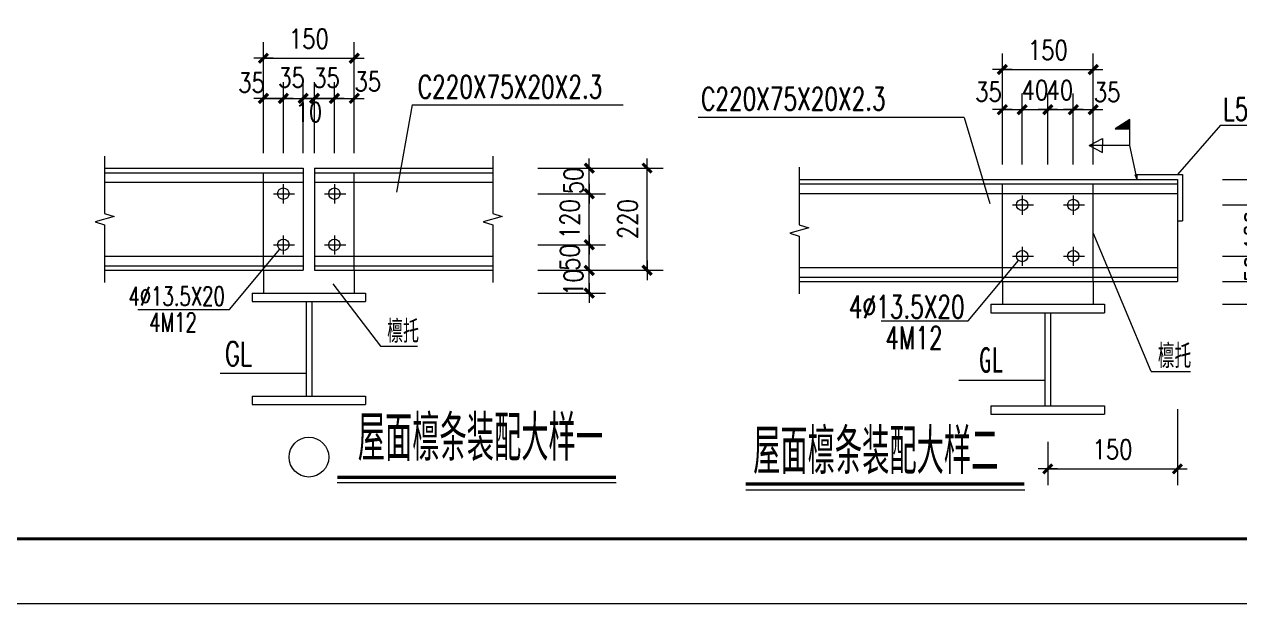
# Model space of a CAD drawing. Header units: millimetres. Extents: x 19781 to 898973, y -947928 to -267362.
# Drawn here: x 460426 to 488533, y -635803 to -622409 of the extents above; entities that cross this region are included whole.
import ezdxf

# ---------------------------------------------------------------- set-up
doc = ezdxf.new("R2010")
doc.units = ezdxf.units.MM
doc.header["$LTSCALE"] = 100
doc.linetypes.add('HIDDENX2', pattern=[19.05, 12.7, -6.35])
doc.layers.get('0').update_dxf_attribs({"lineweight": 18})
for name, color, linetype, lineweight in [('7', 1, 'Continuous', 18), ('AXIS', 3, 'Continuous', 18), ('BORDER', 7, 'Continuous', 18), ('PUB_DIM', 3, 'Continuous', 18), ('PUB_TEXT', 7, 'Continuous', 18), ('钢梁', 4, 'Continuous', 5)]:
    doc.layers.add(name, color=color, linetype=linetype, lineweight=lineweight)
doc.styles.add('1', font='simhei.ttf')
doc.styles.add('_HZTXT', font='txt.shx', dxfattribs={"width": 0.7, "bigfont": 'hztxt.shx'})
doc.styles.add('dim_font', font='simplex.shx', dxfattribs={"width": 0.8, "bigfont": 'gbcbig.shx'})
doc.styles.add('FS', font='romans.shx', dxfattribs={"width": 0.7, "bigfont": 'hztxt.shx'})
doc.styles.add('hztxt', font='txt.shx', dxfattribs={"width": 0.7, "bigfont": 'hztxt.shx'})
doc.dimstyles.new('dimn', dxfattribs={"dimtxt": 300, "dimasz": 1, "dimexe": 250, "dimexo": 300, "dimgap": 150, "dimtad": 1, "dimdec": 0, "dimzin": 0, "dimdsep": 46, "dimtxsty": 'dim_font', "dimblk": '_CAXARROW', "dimcen": 1, "dimdle": 2, "dimclrt": 7, "dimadec": 1, "dimazin": 0, "dimtfac": 1, "dimtdec": 0, "dimtix": 1, "dimtmove": 2, "dimatfit": 3, "dimfxl": 1, "dimtolj": 1, "dimtzin": 0, "dimarcsym": 0})

# ---------------------------------------------------------------- blocks, each defined once
blk = doc.blocks.new('_DIMX')
blk.add_line((-150, 0), (150, 0))
blk.add_lwpolyline([(-70, -70, 50, 50, 0), (70, 70, 50, 50, 0)], format="xyseb")
blk = doc.blocks.new('*X1217')
at = {"layer": 'AXIS', "color": 0, "linetype": 'Continuous', "lineweight": -2, "transparency": 16777216}
for p, q in [((3209, 6650), (3209, 7745)), ((3384, 6650), (3384, 7745)), ((3208, 7495), (3207, 7495)), ((3209, 7495), (3384, 7495)), ((3385, 7495), (3386, 7495))]:
    blk.add_line(p, q, dxfattribs=at)
at = {"layer": 'AXIS', "color": 0, "linetype": 'Continuous', "lineweight": -2, "transparency": 16777216, "xscale": 1.00005, "yscale": 1.00005, "zscale": 1.00005}
blk.add_blockref('_DIMX', (3209, 7495), dxfattribs=at)
at = {"layer": 'AXIS', "color": 0, "linetype": 'Continuous', "lineweight": -2, "transparency": 16777216, "xscale": 1.00005, "yscale": 1.00005, "zscale": 1.00005, "rotation": 180}
blk.add_blockref('_DIMX', (3384, 7495), dxfattribs=at)
at = {"layer": 'AXIS', "color": 7, "linetype": 'Continuous', "transparency": 16777216, "insert": (3296, 7282), "char_height": 300, "width": 1062.91, "attachment_point": 5, "style": 'dim_font'}
blk.add_mtext('10', dxfattribs=at)
blk = doc.blocks.new('_CAXARROW')
blk.add_hatch(color=0).paths.add_polyline_path([(0, 0), (-1, 0.125), (-1, -0.125)], flags=0)
blk = doc.blocks.new('*X1218')
at = {"layer": 'AXIS', "color": 0, "linetype": 'Continuous', "lineweight": -2, "transparency": 16777216}
for p, q in [((3384, 6650), (3384, 7745)), ((3690, 6650), (3690, 7745)), ((3385, 7495), (3689, 7495))]:
    blk.add_line(p, q, dxfattribs=at)
at = {"layer": 'AXIS', "color": 0, "linetype": 'Continuous', "lineweight": -2, "transparency": 16777216, "xscale": 1.00005, "yscale": 1.00005, "zscale": 1.00005, "rotation": 180}
blk.add_blockref('_DIMX', (3384, 7495), dxfattribs=at)
at = {"layer": 'AXIS', "color": 0, "linetype": 'Continuous', "lineweight": -2, "transparency": 16777216, "xscale": 1.00005, "yscale": 1.00005, "zscale": 1.00005}
blk.add_blockref('_DIMX', (3690, 7495), dxfattribs=at)
at = {"layer": 'AXIS', "color": 7, "linetype": 'Continuous', "transparency": 16777216, "insert": (3569, 7810), "char_height": 300, "width": 1165.77, "attachment_point": 5, "style": 'dim_font'}
blk.add_mtext('35', dxfattribs=at)
blk = doc.blocks.new('*X1219')
at = {"layer": 'AXIS', "color": 0, "linetype": 'Continuous', "lineweight": -2, "transparency": 16777216}
for p, q in [((3690, 6650), (3690, 7745)), ((3997, 6650), (3997, 7745)), ((3691, 7495), (3996, 7495))]:
    blk.add_line(p, q, dxfattribs=at)
at = {"layer": 'AXIS', "color": 0, "linetype": 'Continuous', "lineweight": -2, "transparency": 16777216, "xscale": 1.00005, "yscale": 1.00005, "zscale": 1.00005, "rotation": 180}
blk.add_blockref('_DIMX', (3690, 7495), dxfattribs=at)
at = {"layer": 'AXIS', "color": 0, "linetype": 'Continuous', "lineweight": -2, "transparency": 16777216, "xscale": 1.00005, "yscale": 1.00005, "zscale": 1.00005}
blk.add_blockref('_DIMX', (3997, 7495), dxfattribs=at)
at = {"layer": 'AXIS', "color": 7, "linetype": 'Continuous', "transparency": 16777216, "insert": (4204, 7755), "char_height": 300, "width": 1165.77, "attachment_point": 5, "style": 'dim_font'}
blk.add_mtext('35', dxfattribs=at)
blk = doc.blocks.new('*X1220')
at = {"layer": 'AXIS', "color": 0, "linetype": 'Continuous', "lineweight": -2, "transparency": 16777216}
for p, q in [((2596, 6650), (2596, 7745)), ((2903, 6650), (2903, 7745)), ((2597, 7495), (2902, 7495))]:
    blk.add_line(p, q, dxfattribs=at)
at = {"layer": 'AXIS', "color": 0, "linetype": 'Continuous', "lineweight": -2, "transparency": 16777216, "xscale": 1.00005, "yscale": 1.00005, "zscale": 1.00005, "rotation": 180}
blk.add_blockref('_DIMX', (2596, 7495), dxfattribs=at)
at = {"layer": 'AXIS', "color": 0, "linetype": 'Continuous', "lineweight": -2, "transparency": 16777216, "xscale": 1.00005, "yscale": 1.00005, "zscale": 1.00005}
blk.add_blockref('_DIMX', (2903, 7495), dxfattribs=at)
at = {"layer": 'AXIS', "color": 7, "linetype": 'Continuous', "transparency": 16777216, "insert": (2412, 7736), "char_height": 300, "width": 1165.77, "attachment_point": 5, "style": 'dim_font'}
blk.add_mtext('35', dxfattribs=at)
blk = doc.blocks.new('*X1221')
at = {"layer": 'AXIS', "color": 0, "linetype": 'Continuous', "lineweight": -2, "transparency": 16777216}
for p, q in [((2903, 6650), (2903, 7745)), ((3209, 6650), (3209, 7745)), ((2904, 7495), (3208, 7495))]:
    blk.add_line(p, q, dxfattribs=at)
at = {"layer": 'AXIS', "color": 0, "linetype": 'Continuous', "lineweight": -2, "transparency": 16777216, "xscale": 1.00005, "yscale": 1.00005, "zscale": 1.00005, "rotation": 180}
blk.add_blockref('_DIMX', (2903, 7495), dxfattribs=at)
at = {"layer": 'AXIS', "color": 0, "linetype": 'Continuous', "lineweight": -2, "transparency": 16777216, "xscale": 1.00005, "yscale": 1.00005, "zscale": 1.00005}
blk.add_blockref('_DIMX', (3209, 7495), dxfattribs=at)
at = {"layer": 'AXIS', "color": 7, "linetype": 'Continuous', "transparency": 16777216, "insert": (3029, 7813), "char_height": 300, "width": 1165.77, "attachment_point": 5, "style": 'dim_font'}
blk.add_mtext('35', dxfattribs=at)
blk = doc.blocks.new('*X1222')
at = {"layer": 'AXIS', "color": 0, "linetype": 'Continuous', "lineweight": -2, "transparency": 16777216}
for p, q in [((2596, 6758), (2596, 8363)), ((3997, 6758), (3997, 8363)), ((2597, 8113), (3996, 8113))]:
    blk.add_line(p, q, dxfattribs=at)
at = {"layer": 'AXIS', "color": 0, "linetype": 'Continuous', "lineweight": -2, "transparency": 16777216, "xscale": 1.00005, "yscale": 1.00005, "zscale": 1.00005, "rotation": 180}
blk.add_blockref('_DIMX', (2596, 8113), dxfattribs=at)
at = {"layer": 'AXIS', "color": 0, "linetype": 'Continuous', "lineweight": -2, "transparency": 16777216, "xscale": 1.00005, "yscale": 1.00005, "zscale": 1.00005}
blk.add_blockref('_DIMX', (3997, 8113), dxfattribs=at)
at = {"layer": 'AXIS', "color": 7, "linetype": 'Continuous', "transparency": 16777216, "insert": (3296, 8413), "char_height": 300, "width": 1748.66, "attachment_point": 5, "style": 'dim_font'}
blk.add_mtext('150', dxfattribs=at)
blk = doc.blocks.new('*X1223')
at = {"layer": 'AXIS', "color": 0, "linetype": 'Continuous', "lineweight": -2, "transparency": 16777216}
for p, q in [((6826, 6420), (7870, 6420)), ((7620, 6027), (7620, 6419)), ((6826, 6026), (7870, 6026))]:
    blk.add_line(p, q, dxfattribs=at)
at = {"layer": 'AXIS', "color": 0, "linetype": 'Continuous', "lineweight": -2, "transparency": 16777216, "xscale": 1.00005, "yscale": 1.00005, "zscale": 1.00005}
for p, rotation in [((7620, 6420), 90), ((7620, 6026), 270)]:
    blk.add_blockref('_DIMX', p, dxfattribs=dict(at, rotation=rotation))
at = {"layer": 'AXIS', "color": 7, "linetype": 'Continuous', "transparency": 16777216, "insert": (7376, 6224), "char_height": 300, "width": 1165.77, "attachment_point": 5, "rotation": 90, "style": 'dim_font'}
blk.add_mtext('50', dxfattribs=at)
blk = doc.blocks.new('*X1224')
at = {"layer": 'AXIS', "color": 0, "linetype": 'Continuous', "lineweight": -2, "transparency": 16777216}
for p, q in [((7183, 6420), (8761, 6420)), ((8511, 4846), (8511, 6419)), ((7183, 4845), (8761, 4845))]:
    blk.add_line(p, q, dxfattribs=at)
at = {"layer": 'AXIS', "color": 0, "linetype": 'Continuous', "lineweight": -2, "transparency": 16777216, "xscale": 1.00005, "yscale": 1.00005, "zscale": 1.00005}
for p, rotation in [((8511, 6420), 90), ((8511, 4845), 270)]:
    blk.add_blockref('_DIMX', p, dxfattribs=dict(at, rotation=rotation))
at = {"layer": 'AXIS', "color": 7, "linetype": 'Continuous', "transparency": 16777216, "insert": (8211, 5632), "char_height": 300, "width": 1851.52, "attachment_point": 5, "rotation": 90, "style": 'dim_font'}
blk.add_mtext('220', dxfattribs=at)
blk = doc.blocks.new('*X1225')
at = {"layer": 'AXIS', "color": 0, "linetype": 'Continuous', "lineweight": -2, "transparency": 16777216}
for p, q in [((6826, 4845), (7870, 4845)), ((7620, 4496), (7620, 4844)), ((6826, 4495), (7870, 4495))]:
    blk.add_line(p, q, dxfattribs=at)
at = {"layer": 'AXIS', "color": 0, "linetype": 'Continuous', "lineweight": -2, "transparency": 16777216, "xscale": 1.00005, "yscale": 1.00005, "zscale": 1.00005}
for p, rotation in [((7620, 4845), 90), ((7620, 4495), 270)]:
    blk.add_blockref('_DIMX', p, dxfattribs=dict(at, rotation=rotation))
at = {"layer": 'AXIS', "color": 7, "linetype": 'Continuous', "transparency": 16777216, "insert": (7376, 4656), "char_height": 300, "width": 1062.91, "attachment_point": 5, "rotation": 90, "style": 'dim_font'}
blk.add_mtext('10', dxfattribs=at)
blk = doc.blocks.new('*X1227')
at = {"layer": 'AXIS', "color": 0, "linetype": 'Continuous', "lineweight": -2, "transparency": 16777216}
for p, q in [((8082, 6460), (9125, 6460)), ((8875, 6067), (8875, 6459)), ((8082, 6066), (9125, 6066))]:
    blk.add_line(p, q, dxfattribs=at)
at = {"layer": 'AXIS', "color": 0, "linetype": 'Continuous', "lineweight": -2, "transparency": 16777216, "xscale": 1.00005, "yscale": 1.00005, "zscale": 1.00005}
for p, rotation in [((8875, 6460), 90), ((8875, 6066), 270)]:
    blk.add_blockref('_DIMX', p, dxfattribs=dict(at, rotation=rotation))
at = {"layer": 'AXIS', "color": 7, "linetype": 'Continuous', "transparency": 16777216, "insert": (8632, 6264), "char_height": 300, "width": 1165.77, "attachment_point": 5, "rotation": 90, "style": 'dim_font'}
blk.add_mtext('50', dxfattribs=at)
blk = doc.blocks.new('*X1228')
at = {"layer": 'AXIS', "color": 0, "linetype": 'Continuous', "lineweight": -2, "transparency": 16777216}
for p, q in [((5783, 6690), (5783, 7785)), ((6089, 6690), (6089, 7785)), ((5784, 7535), (6088, 7535))]:
    blk.add_line(p, q, dxfattribs=at)
at = {"layer": 'AXIS', "color": 0, "linetype": 'Continuous', "lineweight": -2, "transparency": 16777216, "xscale": 1.00005, "yscale": 1.00005, "zscale": 1.00005, "rotation": 180}
blk.add_blockref('_DIMX', (5783, 7535), dxfattribs=at)
at = {"layer": 'AXIS', "color": 0, "linetype": 'Continuous', "lineweight": -2, "transparency": 16777216, "xscale": 1.00005, "yscale": 1.00005, "zscale": 1.00005}
blk.add_blockref('_DIMX', (6089, 7535), dxfattribs=at)
at = {"layer": 'AXIS', "color": 7, "linetype": 'Continuous', "transparency": 16777216, "insert": (6303, 7805), "char_height": 300, "width": 1165.77, "attachment_point": 5, "style": 'dim_font'}
blk.add_mtext('35', dxfattribs=at)
blk = doc.blocks.new('*X1229')
at = {"layer": 'AXIS', "color": 0, "linetype": 'Continuous', "lineweight": -2, "transparency": 16777216}
for p, q in [((4689, 6798), (4689, 8403)), ((6089, 6798), (6089, 8403)), ((4690, 8153), (6088, 8153))]:
    blk.add_line(p, q, dxfattribs=at)
at = {"layer": 'AXIS', "color": 0, "linetype": 'Continuous', "lineweight": -2, "transparency": 16777216, "xscale": 1.00005, "yscale": 1.00005, "zscale": 1.00005, "rotation": 180}
blk.add_blockref('_DIMX', (4689, 8153), dxfattribs=at)
at = {"layer": 'AXIS', "color": 0, "linetype": 'Continuous', "lineweight": -2, "transparency": 16777216, "xscale": 1.00005, "yscale": 1.00005, "zscale": 1.00005}
blk.add_blockref('_DIMX', (6089, 8153), dxfattribs=at)
at = {"layer": 'AXIS', "color": 7, "linetype": 'Continuous', "transparency": 16777216, "insert": (5389, 8453), "char_height": 300, "width": 1748.66, "attachment_point": 5, "style": 'dim_font'}
blk.add_mtext('150', dxfattribs=at)
blk = doc.blocks.new('*X1230')
at = {"layer": 'AXIS', "color": 0, "linetype": 'Continuous', "lineweight": -2, "transparency": 16777216}
for p, q in [((4689, 6690), (4689, 7785)), ((4995, 6690), (4995, 7785)), ((4690, 7535), (4994, 7535))]:
    blk.add_line(p, q, dxfattribs=at)
at = {"layer": 'AXIS', "color": 0, "linetype": 'Continuous', "lineweight": -2, "transparency": 16777216, "xscale": 1.00005, "yscale": 1.00005, "zscale": 1.00005, "rotation": 180}
blk.add_blockref('_DIMX', (4689, 7535), dxfattribs=at)
at = {"layer": 'AXIS', "color": 0, "linetype": 'Continuous', "lineweight": -2, "transparency": 16777216, "xscale": 1.00005, "yscale": 1.00005, "zscale": 1.00005}
blk.add_blockref('_DIMX', (4995, 7535), dxfattribs=at)
at = {"layer": 'AXIS', "color": 7, "linetype": 'Continuous', "transparency": 16777216, "insert": (4476, 7811), "char_height": 300, "width": 1165.77, "attachment_point": 5, "style": 'dim_font'}
blk.add_mtext('35', dxfattribs=at)
blk = doc.blocks.new('*X1231')
at = {"layer": 'AXIS', "color": 0, "linetype": 'Continuous', "lineweight": -2, "transparency": 16777216}
for p, q in [((4995, 6690), (4995, 7785)), ((5389, 6690), (5389, 7785)), ((4994, 7535), (4993, 7535)), ((4995, 7535), (5389, 7535)), ((5390, 7535), (5391, 7535))]:
    blk.add_line(p, q, dxfattribs=at)
at = {"layer": 'AXIS', "color": 0, "linetype": 'Continuous', "lineweight": -2, "transparency": 16777216, "xscale": 1.00005, "yscale": 1.00005, "zscale": 1.00005}
blk.add_blockref('_DIMX', (4995, 7535), dxfattribs=at)
at = {"layer": 'AXIS', "color": 0, "linetype": 'Continuous', "lineweight": -2, "transparency": 16777216, "xscale": 1.00005, "yscale": 1.00005, "zscale": 1.00005, "rotation": 180}
blk.add_blockref('_DIMX', (5389, 7535), dxfattribs=at)
at = {"layer": 'AXIS', "color": 7, "linetype": 'Continuous', "transparency": 16777216, "insert": (5192, 7835), "char_height": 300, "width": 1165.77, "attachment_point": 5, "style": 'dim_font'}
blk.add_mtext('40', dxfattribs=at)
blk = doc.blocks.new('*X1232')
at = {"layer": 'AXIS', "color": 0, "linetype": 'Continuous', "lineweight": -2, "transparency": 16777216}
for p, q in [((5389, 6690), (5389, 7785)), ((5783, 6690), (5783, 7785)), ((5390, 7535), (5782, 7535))]:
    blk.add_line(p, q, dxfattribs=at)
at = {"layer": 'AXIS', "color": 0, "linetype": 'Continuous', "lineweight": -2, "transparency": 16777216, "xscale": 1.00005, "yscale": 1.00005, "zscale": 1.00005, "rotation": 180}
blk.add_blockref('_DIMX', (5389, 7535), dxfattribs=at)
at = {"layer": 'AXIS', "color": 0, "linetype": 'Continuous', "lineweight": -2, "transparency": 16777216, "xscale": 1.00005, "yscale": 1.00005, "zscale": 1.00005}
blk.add_blockref('_DIMX', (5783, 7535), dxfattribs=at)
at = {"layer": 'AXIS', "color": 7, "linetype": 'Continuous', "transparency": 16777216, "insert": (5575, 7835), "char_height": 300, "width": 1165.77, "attachment_point": 5, "style": 'dim_font'}
blk.add_mtext('40', dxfattribs=at)
blk = doc.blocks.new('*X1233')
at = {"layer": 'AXIS', "color": 0, "linetype": 'Continuous', "lineweight": -2, "transparency": 16777216}
for p, q in [((8082, 5279), (9125, 5279)), ((8875, 5280), (8875, 5281)), ((8875, 4885), (8875, 5279)), ((8082, 4885), (9125, 4885)), ((8875, 4884), (8875, 4883))]:
    blk.add_line(p, q, dxfattribs=at)
at = {"layer": 'AXIS', "color": 0, "linetype": 'Continuous', "lineweight": -2, "transparency": 16777216, "xscale": 1.00005, "yscale": 1.00005, "zscale": 1.00005}
for p, rotation in [((8875, 5279), 270), ((8875, 4885), 90)]:
    blk.add_blockref('_DIMX', p, dxfattribs=dict(at, rotation=rotation))
at = {"layer": 'AXIS', "color": 7, "linetype": 'Continuous', "transparency": 16777216, "insert": (8575, 5082), "char_height": 300, "width": 1165.77, "attachment_point": 5, "rotation": 90, "style": 'dim_font'}
blk.add_mtext('50', dxfattribs=at)
blk = doc.blocks.new('*X1234')
at = {"layer": 'AXIS', "color": 0, "linetype": 'Continuous', "lineweight": -2, "transparency": 16777216}
for p, q in [((7388, 2921), (7388, 1749)), ((5389, 2417), (5389, 1749)), ((5390, 1999), (7387, 1999))]:
    blk.add_line(p, q, dxfattribs=at)
at = {"layer": 'AXIS', "color": 0, "linetype": 'Continuous', "lineweight": -2, "transparency": 16777216, "xscale": 1.00005, "yscale": 1.00005, "zscale": 1.00005, "rotation": 180}
blk.add_blockref('_DIMX', (5389, 1999), dxfattribs=at)
at = {"layer": 'AXIS', "color": 0, "linetype": 'Continuous', "lineweight": -2, "transparency": 16777216, "xscale": 1.00005, "yscale": 1.00005, "zscale": 1.00005}
blk.add_blockref('_DIMX', (7388, 1999), dxfattribs=at)
at = {"layer": 'AXIS', "color": 7, "linetype": 'Continuous', "transparency": 16777216, "insert": (6388, 2299), "char_height": 300, "width": 1748.66, "attachment_point": 5, "style": 'dim_font'}
blk.add_mtext('150', dxfattribs=at)
blk = doc.blocks.new('*X1235')
at = {"layer": 'AXIS', "color": 0, "linetype": 'Continuous', "lineweight": -2, "transparency": 16777216}
for p, q in [((8438, 6460), (10016, 6460)), ((9766, 4886), (9766, 6459)), ((8438, 4885), (10016, 4885))]:
    blk.add_line(p, q, dxfattribs=at)
at = {"layer": 'AXIS', "color": 0, "linetype": 'Continuous', "lineweight": -2, "transparency": 16777216, "xscale": 1.00005, "yscale": 1.00005, "zscale": 1.00005}
for p, rotation in [((9766, 6460), 90), ((9766, 4885), 270)]:
    blk.add_blockref('_DIMX', p, dxfattribs=dict(at, rotation=rotation))
at = {"layer": 'AXIS', "color": 7, "linetype": 'Continuous', "transparency": 16777216, "insert": (9466, 5673), "char_height": 300, "width": 1851.52, "attachment_point": 5, "rotation": 90, "style": 'dim_font'}
blk.add_mtext('220', dxfattribs=at)
blk = doc.blocks.new('A$C1D3253A4')
at = {"color": 7, "linetype": 'Continuous', "ltscale": 50}
for p, q in [((4887.5, 7396.6), (4649.6, 6048)), ((4887.5, 7396.6), (8140.7, 7396.6)), ((2071.5, 4241.1), (2846.7, 5171.3)), ((3664.5, 4636.7), (4402.3, 3677.5)), ((661.9, 4241.1), (2071.5, 4241.1)), ((4402.3, 3677.5), (4971.2, 3677.5))]:
    blk.add_line(p, q, dxfattribs=at)
at = {"color": 3, "linetype": 'Continuous', "ltscale": 50}
for p, q in [((146.7, 6419.8), (3209, 6419.8)), ((3209, 6419.8), (3209, 4844.7)), ((3384, 6419.8), (6132.4, 6419.8)), ((3384, 6419.8), (3384, 4844.7)), ((146.7, 6201.1), (3209, 6201.1)), ((3384, 6201.1), (6132.4, 6201.1)), ((146.7, 5063.5), (3209, 5063.5)), ((3384, 5063.5), (6132.4, 5063.5)), ((146.7, 4844.7), (3209, 4844.7)), ((2596.4, 4844.7), (2596.4, 4494.7)), ((3384, 4844.7), (6132.4, 4844.7)), ((3996.6, 4844.7), (3996.6, 4494.7)), ((2421.4, 4494.7), (2421.4, 4363.4)), ((2421.4, 4494.7), (4171.6, 4494.7)), ((2421.4, 4363.4), (4171.6, 4363.4)), ((3252.7, 4363.4), (3252.7, 2906.4)), ((3340.2, 4363.4), (3340.2, 2906.4)), ((4171.6, 4494.7), (4171.6, 4363.4)), ((2421.4, 2906.4), (2421.4, 2775.2)), ((2421.4, 2906.4), (4171.6, 2906.4)), ((4171.6, 2906.4), (4171.6, 2775.2)), ((2421.4, 2775.2), (4171.6, 2775.2))]:
    blk.add_line(p, q, dxfattribs=at)
at = {"color": 1, "linetype": 'HIDDENX2', "ltscale": 30}
for p, q in [((146.7, 6349.8), (3209, 6349.8)), ((2596.4, 4844.7), (2596.4, 6349.8)), ((3384, 6349.8), (6132.4, 6349.8)), ((3996.6, 4844.7), (3996.6, 6349.8)), ((146.7, 4914.7), (3209, 4914.7)), ((3384, 4914.7), (6132.4, 4914.7))]:
    blk.add_line(p, q, dxfattribs=at)
at = {"color": 1, "linetype": 'Continuous', "ltscale": 50}
for p, q in [((2752.4, 6026.1), (3076.4, 6026.1)), ((2902.7, 6170.5), (2902.7, 5876)), ((3540, 6026.1), (3864, 6026.1)), ((3690.3, 6170.5), (3690.3, 5876)), ((2902.7, 5383), (2902.7, 5088.4)), ((3690.3, 5383), (3690.3, 5088.4)), ((2752.4, 5238.5), (3076.4, 5238.5)), ((3540, 5238.5), (3864, 5238.5)), ((1927.5, 3261.2), (3252.7, 3261.2)), ((8031.6, 1568), (3730.4, 1568))]:
    blk.add_line(p, q, dxfattribs=at)
blk.add_lwpolyline([(3734.8, 1655.5, 52.5, 52.5, 0), (8031.6, 1655.5, 52.5, 52.5, 0)], format="xyseb", dxfattribs=at)
for centre, radius in [((2902.7, 6026.1), 87.5), ((3690.3, 6026.1), 87.5), ((2902.7, 5238.5), 87.5), ((3690.3, 5238.5), 87.5), ((3296.5, 1965.8), 306.3)]:
    blk.add_circle(centre, radius, dxfattribs=at)
at = {"layer": 'AXIS', "linetype": 'Continuous'}
for p, q in [((6826.2, 6026.1), (7869.8, 6026.1)), ((6826.2, 5238.5), (7869.8, 5238.5)), ((6826.2, 5238.5), (7869.8, 5238.5)), ((6826.2, 4844.7), (7869.8, 4844.7))]:
    blk.add_line(p, q, dxfattribs=at)
at = {"layer": 'PUB_TEXT'}
for p, q in [((7619.7, 6027.1), (7619.7, 6028.1)), ((7619.7, 5238.5), (7619.7, 6026.1)), ((7619.7, 5239.5), (7619.7, 5240.5)), ((7619.7, 4844.7), (7619.7, 5238.5)), ((7619.7, 5237.5), (7619.7, 5236.5)), ((7619.7, 4843.7), (7619.7, 4842.7))]:
    blk.add_line(p, q, dxfattribs=at)
for points in [[(146.7, 6606.5), (146.7, 5718.9), (293.4, 5672.3), (0, 5592.3), (146.7, 5545.6), (146.7, 4658)], [(6132.4, 6606.5), (6132.4, 5718.9), (6279, 5672.3), (5985.7, 5592.3), (6132.4, 5545.6), (6132.4, 4658)]]:
    blk.add_lwpolyline(points, dxfattribs=at)
at = {"layer": 'PUB_TEXT', "xscale": 1.000100002420368, "yscale": 1.000100002420368, "zscale": 1.000100002420368}
for p, rotation in [((7619.7, 6026.1), 270), ((7619.7, 5238.5), 270), ((7619.7, 5238.5), 90), ((7619.7, 4844.7), 90)]:
    blk.add_blockref('_DIMX', p, dxfattribs=dict(at, rotation=rotation))
at = {"color": 7, "linetype": 'Continuous', "ltscale": 50, "width": 0.7}
for s, height, style, p in [('C220X75X20X2.3', 350.035, 'hztxt', (4975.7, 7497.2)), ('4%%C13.5X20', 291.696, 'FS', (513.1, 4300.3)), ('4M12', 291.7, 'FS', (834.8, 3896)), ('檩托', 350.04, 'hztxt', (4503.9, 3728.3)), ('GL', 367.54, 'hztxt', (2002.8, 3375))]:
    blk.add_text(s, height=height, dxfattribs=dict(at, style=style)).set_placement(p)
at = {"style": '_HZTXT', "width": 0.6}
blk.add_text('屋面檩条装配大样一', height=700.07, dxfattribs=at).set_placement((4050.4, 1908.8))
at = {"layer": 'AXIS', "linetype": 'Continuous', "char_height": 300.03, "attachment_point": 5, "rotation": 90, "style": 'dim_font'}
for s, insert, width in [('120', (7319.7, 5632.3), 1748.746), ('50', (7319.7, 5041.6), 1165.831)]:
    blk.add_mtext(s, dxfattribs=dict(at, insert=insert, width=width))
at = {"layer": 'AXIS', "linetype": 'Continuous'}
dim = blk.add_linear_dim(base=(3996.6, 8112.9), p1=(2596.4, 6458.1), p2=(3996.6, 6458.1), text='150', dimstyle='dimn', override={"dimscale": 1.00005, "dimlfac": 0.99995, "dimsah": 1}, dxfattribs=at)
dim.commit()
dim.dimension.update_dxf_attribs({"geometry": '*X1222', "text_midpoint": (3296.5, 8412.9)})
for base, p1, p2, text, picture, middle in [((2902.7, 7495.1), (2596.4, 6349.8), (2902.7, 6349.8), '35', '*X1220', (2412.4, 7736.5)), ((3209, 7495.1), (2902.7, 6349.8), (3209, 6349.8), '35', '*X1221', (3029.4, 7813.3)), ((3690.3, 7495.1), (3384, 6349.8), (3690.3, 6349.8), '35', '*X1218', (3569.2, 7809.7)), ((3996.6, 7495.1), (3690.3, 6349.8), (3996.6, 6349.8), '35', '*X1219', (4204.5, 7754.7)), ((3384, 7495.1), (3209, 6349.8), (3384, 6349.8), '10', '*X1217', (3296.5, 7281.9))]:
    dim = blk.add_linear_dim(base=base, p1=p1, p2=p2, text=text, dimstyle='dimn', override={"dimscale": 1.00005, "dimlfac": 0.99995, "dimsah": 1}, dxfattribs=at)
    dim.commit()
    dim.dimension.update_dxf_attribs({"geometry": picture, "text_midpoint": middle, "dimtype": 160})
for base, p1, p2, text, picture, middle in [((7619.7, 6419.8), (6526.1, 6026.1), (6526.1, 6419.8), '50', '*X1223', (7376.5, 6223.6)), ((7619.7, 4844.7), (6526.1, 4494.7), (6526.1, 4844.7), '10', '*X1225', (7376.5, 4656))]:
    dim = blk.add_linear_dim(base=base, p1=p1, p2=p2, angle=90, text=text, dimstyle='dimn', override={"dimscale": 1.00005, "dimlfac": 0.99995, "dimsah": 1}, dxfattribs=at)
    dim.commit()
    dim.dimension.update_dxf_attribs({"geometry": picture, "text_midpoint": middle, "dimtype": 160})
dim = blk.add_linear_dim(base=(8510.7, 6419.8), p1=(6882.6, 4844.7), p2=(6882.6, 6419.8), angle=90, text='220', dimstyle='dimn', override={"dimscale": 1.00005, "dimlfac": 0.99995, "dimsah": 1}, dxfattribs=at)
dim.commit()
dim.dimension.update_dxf_attribs({"geometry": '*X1224', "text_midpoint": (8210.7, 5632.3)})
blk = doc.blocks.new('A$C6D4F27FD')
at = {"linetype": 'Continuous', "ltscale": 50}
blk.add_hatch(color=1, dxfattribs=at).paths.add_polyline_path([(6429.4, 7241.8), (6654.5, 7241.8), (6654.5, 7380.8)], flags=0)
at = {"color": 7, "linetype": 'Continuous', "ltscale": 50}
for p, q in [((4098.4, 7416.3), (4494.3, 6088.3)), ((8052.8, 7297.2), (7387.9, 6537.1)), ((8052.8, 7297.2), (9324.9, 7297.2)), ((6984.8, 3501.1), (6088.8, 5637.6)), ((4163.8, 4281.4), (4938.9, 5211.6)), ((2818.1, 4281.4), (4163.8, 4281.4)), ((6984.8, 3501.1), (7589.6, 3501.1))]:
    blk.add_line(p, q, dxfattribs=at)
at = {"color": 1}
for p, q in [((6654.5, 6982.9), (6654.5, 7380.8)), ((6429.4, 7241.8), (6654.5, 7241.8)), ((6026.4, 6982.9), (6232, 7090.3)), ((6026.4, 6982.9), (6232, 6875.5)), ((6654.5, 6982.9), (6026.4, 6982.9)), ((6232, 7090.3), (6232, 6982.9)), ((6232, 6875.5), (6232, 6982.9)), ((6765.7, 6460.1), (6654.5, 6982.9))]:
    blk.add_line(p, q, dxfattribs=at)
at = {"color": 3, "linetype": 'Continuous', "ltscale": 50}
for p, q in [((1557.3, 6460.1), (7387.9, 6460.1)), ((6765.7, 6460.1), (6765.7, 6537.1)), ((7387.9, 6460.1), (7387.9, 4885)), ((1557.3, 6241.4), (7387.9, 6241.4)), ((7387.9, 5823.7), (7468, 5823.7)), ((1557.3, 5103.8), (7387.9, 5103.8)), ((1557.3, 4885), (7387.9, 4885)), ((4688.7, 4885), (4688.7, 4535)), ((6088.8, 4885), (6088.8, 4535)), ((4513.7, 4535), (6263.8, 4535)), ((4513.7, 4535), (4513.7, 4403.7)), ((6263.8, 4535), (6263.8, 4403.7)), ((4513.7, 4403.7), (6263.8, 4403.7)), ((5345, 4403.7), (5345, 2972.2)), ((5432.5, 4403.7), (5432.5, 2972.2)), ((4513.7, 2972.2), (6263.8, 2972.2)), ((4513.7, 2972.2), (4513.7, 2840.9)), ((4513.7, 2840.9), (6263.8, 2840.9)), ((6263.8, 2972.2), (6263.8, 2840.9))]:
    blk.add_line(p, q, dxfattribs=at)
at = {"color": 1, "linetype": 'HIDDENX2', "ltscale": 30}
for p, q in [((1557.3, 6390.1), (7387.9, 6390.1)), ((4688.7, 4885), (4688.7, 6390.1)), ((6088.8, 4885), (6088.8, 6390.1)), ((1557.3, 4955), (7387.9, 4955))]:
    blk.add_line(p, q, dxfattribs=at)
at = {"color": 1, "linetype": 'Continuous', "ltscale": 50}
for p, q in [((6736, 6529.6), (6760.9, 6534.9)), ((4995, 6210.8), (4995, 5916.3)), ((5782.5, 6210.8), (5782.5, 5916.3)), ((4844.7, 6066.4), (5168.7, 6066.4)), ((5632.3, 6066.4), (5956.3, 6066.4)), ((4844.7, 5278.8), (5168.7, 5278.8)), ((4995, 5423.3), (4995, 5128.7)), ((5632.3, 5278.8), (5956.3, 5278.8)), ((5782.5, 5423.3), (5782.5, 5128.7)), ((4019.7, 3366.6), (5345, 3366.6)), ((5037.6, 1671), (736.4, 1671))]:
    blk.add_line(p, q, dxfattribs=at)
at = {"color": 2}
for q in [(6736, 6529.6), (6760.9, 6534.9)]:
    blk.add_line((6765.7, 6460.1), q, dxfattribs=at)
at = {"color": 1, "linetype": 'Continuous', "ltscale": 50}
blk.add_lwpolyline([(732.9, 1766.2, 52.5, 52.5, 0), (5029.7, 1766.2, 52.5, 52.5, 0)], format="xyseb", dxfattribs=at)
for centre in [(4995, 6066.4), (5782.5, 6066.4), (4995, 5278.8), (5782.5, 5278.8)]:
    blk.add_circle(centre, 87.5, dxfattribs=at)
at = {"layer": '7', "color": 3}
for p, q in [((6765.7, 6537.1), (7468, 6537.1)), ((6765.7, 6460.1), (7387.9, 6460.1)), ((7387.9, 6460.1), (7387.9, 5823.7)), ((7468, 6537.1), (7468, 5823.7))]:
    blk.add_line(p, q, dxfattribs=at)
at = {"layer": 'AXIS', "linetype": 'Continuous'}
for p, q in [((8081.7, 6066.4), (9125.3, 6066.4)), ((8875.3, 6067.4), (8875.3, 6068.4)), ((8875.3, 5278.8), (8875.3, 6066.4)), ((8081.7, 5278.8), (9125.3, 5278.8)), ((8875.3, 5277.8), (8875.3, 5276.8)), ((8081.7, 4885), (9125.3, 4885)), ((8875.3, 4536), (8875.3, 4884)), ((8081.7, 4535), (9125.3, 4535))]:
    blk.add_line(p, q, dxfattribs=at)
at = {"layer": 'PUB_DIM'}
blk.add_line((6654.5, 7380.8), (6429.4, 7241.8), dxfattribs=at)
at = {"layer": 'PUB_TEXT'}
blk.add_line((4098.4, 7416.3), (0, 7416.3), dxfattribs=at)
blk.add_lwpolyline([(1557.3, 6646.8), (1557.3, 5759.2), (1704, 5712.6), (1410.6, 5632.6), (1557.3, 5585.9), (1557.3, 4698.3)], dxfattribs=at)
at = {"layer": 'AXIS', "linetype": 'Continuous', "xscale": 1.000100002420368, "yscale": 1.000100002420368, "zscale": 1.000100002420368}
for p, rotation in [((8875.3, 6066.4), 270), ((8875.3, 5278.8), 90), ((8875.3, 4885), 90), ((8875.3, 4535), 270)]:
    blk.add_blockref('_DIMX', p, dxfattribs=dict(at, rotation=rotation))
at = {"color": 7, "linetype": 'Continuous', "ltscale": 50, "width": 0.7}
for s, height, style, p in [('C220X75X20X2.3', 350.035, 'hztxt', (44.3, 7526.1)), ('L50X4.0', 350.04, 'hztxt', (8093.1, 7367)), ('4%%C13.5X20', 350.035, 'hztxt', (2322.7, 4322.3)), ('4M12', 350.04, 'hztxt', (2885.6, 3842.3)), ('檩托', 367.54, 'hztxt', (7086.4, 3551.9)), ('GL', 393.79, '1', (4329.9, 3480.4))]:
    blk.add_text(s, height=height, dxfattribs=dict(at, style=style)).set_placement(p)
at = {"style": '_HZTXT', "width": 0.6}
blk.add_text('屋面檩条装配大样二', height=700.07, dxfattribs=at).set_placement((847, 1918.3))
at = {"layer": 'AXIS', "linetype": 'Continuous', "char_height": 300.03, "attachment_point": 5, "rotation": 90, "style": 'dim_font'}
for s, insert, width in [('120', (8575.2, 5672.6), 1748.746), ('10', (8632, 4696.3), 1062.963)]:
    blk.add_mtext(s, dxfattribs=dict(at, insert=insert, width=width))
at = {"layer": 'AXIS', "linetype": 'Continuous'}
for base, p1, p2, text, picture, middle in [((6088.8, 8153.2), (4688.7, 6498.4), (6088.8, 6498.4), '150', '*X1229', (5388.8, 8453.2)), ((5388.8, 7535.5), (4995, 6390.1), (5388.8, 6390.1), '40', '*X1231', (5191.9, 7835.5))]:
    dim = blk.add_linear_dim(base=base, p1=p1, p2=p2, text=text, dimstyle='dimn', override={"dimscale": 1.00005, "dimlfac": 0.99995, "dimsah": 1}, dxfattribs=at)
    dim.commit()
    dim.dimension.update_dxf_attribs({"geometry": picture, "text_midpoint": middle})
for base, p1, p2, text, picture, middle in [((4995, 7535.5), (4688.7, 6390.1), (4995, 6390.1), '35', '*X1230', (4475.8, 7810.9)), ((5782.5, 7535.5), (5388.8, 6390.1), (5782.5, 6390.1), '40', '*X1232', (5575.2, 7835.5)), ((6088.8, 7535.5), (5782.5, 6390.1), (6088.8, 6390.1), '35', '*X1228', (6302.7, 7804.5)), ((7387.9, 1998.9), (5388.8, 2717.3), (7387.9, 3220.6), '150', '*X1234', (6388.3, 2298.9))]:
    dim = blk.add_linear_dim(base=base, p1=p1, p2=p2, text=text, dimstyle='dimn', override={"dimscale": 1.00005, "dimlfac": 0.99995, "dimsah": 1}, dxfattribs=at)
    dim.commit()
    dim.dimension.update_dxf_attribs({"geometry": picture, "text_midpoint": middle, "dimtype": 160})
dim = blk.add_linear_dim(base=(8875.3, 6460.1), p1=(7781.7, 6066.4), p2=(7781.7, 6460.1), angle=90, text='50', dimstyle='dimn', override={"dimscale": 1.00005, "dimlfac": 0.99995, "dimsah": 1}, dxfattribs=at)
dim.commit()
dim.dimension.update_dxf_attribs({"geometry": '*X1227', "text_midpoint": (8632, 6263.9), "dimtype": 160})
for base, p1, p2, text, picture, middle in [((9766.2, 6460.1), (8138.2, 4885), (8138.2, 6460.1), '220', '*X1235', (9466.2, 5672.6)), ((8875.3, 5278.8), (7781.7, 4885), (7781.7, 5278.8), '50', '*X1233', (8575.3, 5081.9))]:
    dim = blk.add_linear_dim(base=base, p1=p1, p2=p2, angle=90, text=text, dimstyle='dimn', override={"dimscale": 1.00005, "dimlfac": 0.99995, "dimsah": 1}, dxfattribs=at)
    dim.commit()
    dim.dimension.update_dxf_attribs({"geometry": picture, "text_midpoint": middle})

msp = doc.modelspace()

# ---------------------------------------------------------------- linework, layer by layer
at = {"layer": 'BORDER'}
msp.add_lwpolyline([(431826, -635802.53), (431826, -572802.53), (565476, -572802.53), (565476, -635802.53)], close=True, dxfattribs=at)
msp.add_lwpolyline([(435576, -634302.53, 75, 75, 0), (435576, -574302.53, 75, 75, 0), (563976, -574302.53, 75, 75, 0), (563976, -634302.53, 75, 75, 0)], format="xyseb", close=True, dxfattribs=at)

# ---------------------------------------------------------------- block references
at = {"layer": '钢梁', "ltscale": 100, "xscale": 1.5, "yscale": 1.5, "zscale": 1.5}
for name, p in [('A$C1D3253A4', (462062.29, -635363.53)), ('A$C6D4F27FD', (476011.3, -635684.74))]:
    msp.add_blockref(name, p, dxfattribs=at)

doc.saveas('drawing.dxf')
